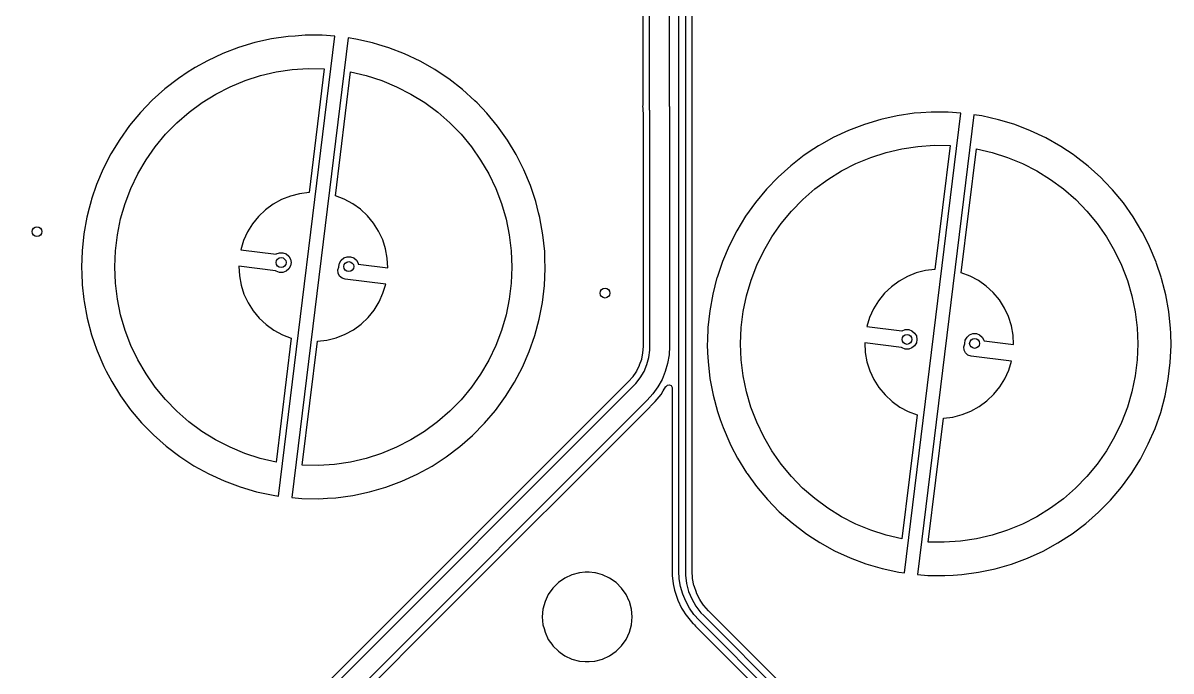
# Model space of a CAD drawing. Extents: x -114 to 114, y -62 to 23.
# Drawn here: x -56.66 to -21.98, y -42.5 to -22.92 of the extents above; entities that cross this region are included whole.
import ezdxf

# ---------------------------------------------------------------- set-up
doc = ezdxf.new("R2010")
doc.units = 0
doc.layers.add('BLACK', color=7, linetype='CONTINUOUS')

msp = doc.modelspace()

# ---------------------------------------------------------------- linework, layer by layer
at = {"layer": 'BLACK', "linetype": 'CONTINUOUS'}
for p, q in [((-37.9402, -8.26914), (-37.9402, -25.4175)), ((-37.7397, -25.4819), (-37.7397, -8.30037)), ((-37.1397, -8.30037), (-37.1397, -25.4187)), ((-36.8497, -32.3419), (-36.8497, -8.60037)), ((-36.6497, -8.60037), (-36.6497, -32.3419)), ((-36.4492, -23.3919), (-36.4492, -20.9719)), ((-49.6578, -23.5145), (-50.1495, -23.662)), ((-49.1566, -23.4034), (-49.6578, -23.5145)), ((-49.6578, -23.5145), (-49.6578, -23.5145)), ((-48.6486, -23.3293), (-49.1566, -23.4034)), ((-49.1566, -23.4034), (-49.1566, -23.4034)), ((-48.9436, -37.2163), (-47.2377, -23.3225)), ((-48.4438, -23.3146), (-48.6486, -23.3293)), ((-48.6486, -23.3293), (-48.6486, -23.3293)), ((-46.8408, -23.3724), (-48.5463, -37.263)), ((-48.1365, -23.2926), (-48.4438, -23.3146)), ((-47.6232, -23.2935), (-48.1365, -23.2926)), ((-48.1365, -23.2926), (-48.1365, -23.2926)), ((-48.1365, -23.2926), (-48.1365, -23.2926)), ((-47.2377, -23.3225), (-47.6232, -23.2935)), ((-47.6232, -23.2935), (-47.6232, -23.2935)), ((-46.6035, -23.4079), (-46.8408, -23.3724)), ((-46.1027, -23.5207), (-46.6035, -23.4079)), ((-45.9093, -23.5795), (-46.1027, -23.5207)), ((-46.1027, -23.5207), (-46.1027, -23.5207)), ((-46.1027, -23.5207), (-46.1027, -23.5207)), ((-45.6115, -23.67), (-45.9093, -23.5795)), ((-36.4492, -32.3141), (-36.4492, -23.3919)), ((-50.6291, -23.8452), (-51.094, -24.0629)), ((-50.1495, -23.662), (-50.6291, -23.8452)), ((-50.6291, -23.8452), (-50.6291, -23.8452)), ((-45.1325, -23.8548), (-45.6115, -23.67)), ((-45.6115, -23.67), (-45.6115, -23.67)), ((-44.6684, -24.0742), (-45.1325, -23.8548)), ((-51.4643, -24.2708), (-51.5417, -24.3142)), ((-51.094, -24.0629), (-51.4643, -24.2708)), ((-44.2216, -24.3269), (-44.6684, -24.0742)), ((-44.6684, -24.0742), (-44.6684, -24.0742)), ((-51.9698, -24.5975), (-52.376, -24.9115)), ((-51.673, -24.4011), (-51.9698, -24.5975)), ((-51.5417, -24.3142), (-51.673, -24.4011)), ((-49.9554, -24.6592), (-49.491, -24.5102)), ((-49.491, -24.5102), (-49.0161, -24.3994)), ((-49.0161, -24.3994), (-48.5337, -24.3276)), ((-48.5337, -24.3276), (-48.0471, -24.2952)), ((-48.0471, -24.2952), (-47.5595, -24.3024)), ((-47.5595, -24.3024), (-48.0192, -28.0468)), ((-47.2252, -28.1443), (-46.7655, -24.3999)), ((-46.7655, -24.3999), (-46.2906, -24.5109)), ((-46.2906, -24.5109), (-45.8263, -24.6601)), ((-44.2216, -24.327), (-44.2216, -24.3269)), ((-43.8159, -24.5975), (-44.2216, -24.327)), ((-43.7945, -24.6118), (-43.8159, -24.5975)), ((-43.3894, -24.9271), (-43.7945, -24.6118)), ((-43.7945, -24.6118), (-43.7945, -24.6118)), ((-52.376, -24.9115), (-52.7581, -25.2543)), ((-50.8402, -25.0675), (-50.4061, -24.8453)), ((-50.4061, -24.8453), (-49.9554, -24.6592)), ((-45.8263, -24.6601), (-45.3756, -24.8464)), ((-45.3756, -24.8464), (-44.9416, -25.0688)), ((-43.3894, -24.9272), (-43.3894, -24.9271)), ((-43.0085, -25.2713), (-43.3894, -24.9272)), ((-52.7581, -25.2543), (-53.1141, -25.6242)), ((-51.2549, -25.3242), (-50.8402, -25.0675)), ((-44.9416, -25.0688), (-44.527, -25.3257)), ((-42.9459, -25.3369), (-43.0085, -25.2713)), ((-43.0085, -25.2713), (-43.0085, -25.2713)), ((-43.0085, -25.2713), (-43.0085, -25.2713)), ((-53.1141, -25.6242), (-53.442, -26.0192)), ((-53.1141, -25.6242), (-53.1141, -25.6242)), ((-52.015, -25.9341), (-51.6473, -25.6137)), ((-51.6473, -25.6137), (-51.2549, -25.3242)), ((-44.527, -25.3257), (-44.1347, -25.6154)), ((-44.1347, -25.6154), (-43.7672, -25.9359)), ((-42.6538, -25.6425), (-42.9459, -25.3369)), ((-42.3273, -26.0386), (-42.6538, -25.6425)), ((-42.6538, -25.6425), (-42.6538, -25.6425)), ((-42.6538, -25.6425), (-42.6538, -25.6425)), ((-37.9424, -25.4385), (-37.944, -25.4459)), ((-37.944, -25.4459), (-37.9403, -25.4981)), ((-37.9402, -25.4175), (-37.9424, -25.4385)), ((-37.9403, -25.4981), (-37.9402, -25.5016)), ((-37.9402, -25.5016), (-37.9402, -25.5177)), ((-37.9402, -25.5177), (-37.9379, -25.5337)), ((-37.9379, -25.5337), (-37.9375, -25.5372)), ((-37.9375, -25.5372), (-37.9338, -25.5894)), ((-37.9338, -25.5894), (-37.9324, -25.5955)), ((-37.9324, -25.5955), (-37.9302, -25.6166)), ((-37.9302, -25.6166), (-37.9302, -32.6243)), ((-37.7333, -25.516), (-37.7397, -25.4819)), ((-37.7317, -25.5506), (-37.7333, -25.516)), ((-37.7297, -25.5552), (-37.7317, -25.5506)), ((-37.7297, -32.6935), (-37.7297, -25.5552)), ((-37.1397, -25.4187), (-37.1376, -25.4233)), ((-37.1376, -25.4233), (-37.136, -25.4579)), ((-37.136, -25.4579), (-37.1297, -25.4919)), ((-37.1297, -25.4919), (-37.1297, -32.6935)), ((-29.7406, -25.6509), (-30.2486, -25.725)), ((-30.0356, -39.5379), (-28.3297, -25.6441)), ((-29.5358, -25.6362), (-29.7406, -25.6509)), ((-29.7406, -25.6509), (-29.7406, -25.6509)), ((-29.2285, -25.6142), (-29.5358, -25.6362)), ((-28.7151, -25.6151), (-29.2285, -25.6142)), ((-29.2285, -25.6142), (-29.2285, -25.6142)), ((-29.2285, -25.6142), (-29.2285, -25.6142)), ((-28.3297, -25.6441), (-28.7152, -25.6151)), ((-28.7152, -25.6151), (-28.7151, -25.6151)), ((-52.3554, -26.2834), (-52.015, -25.9341)), ((-43.7672, -25.9359), (-43.427, -26.2853)), ((-31.2415, -25.9836), (-31.7211, -26.1668)), ((-30.7498, -25.8361), (-31.2415, -25.9836)), ((-30.2486, -25.725), (-30.7498, -25.8361)), ((-30.7498, -25.8361), (-30.7498, -25.8361)), ((-30.2486, -25.725), (-30.2486, -25.725)), ((-27.9328, -25.694), (-29.6383, -39.5846)), ((-27.6955, -25.7295), (-27.9328, -25.694)), ((-27.1947, -25.8423), (-27.6955, -25.7295)), ((-27.0797, -25.8772), (-27.1947, -25.8423)), ((-27.1947, -25.8423), (-27.1947, -25.8423)), ((-27.1947, -25.8423), (-27.1947, -25.8423)), ((-26.7035, -25.9916), (-27.0797, -25.8772)), ((-26.2245, -26.1764), (-26.7035, -25.9916)), ((-26.7035, -25.9916), (-26.7035, -25.9916)), ((-53.442, -26.0192), (-53.7401, -26.4372)), ((-53.442, -26.0192), (-53.442, -26.0192)), ((-52.6663, -26.6591), (-52.3554, -26.2834)), ((-43.427, -26.2853), (-43.1163, -26.6612)), ((-42.0306, -26.4576), (-42.3273, -26.0386)), ((-31.7211, -26.1668), (-32.186, -26.3846)), ((-31.7211, -26.1668), (-31.7211, -26.1668)), ((-25.7604, -26.3958), (-26.2245, -26.1764)), ((-53.7401, -26.4372), (-54.0068, -26.8758)), ((-53.7401, -26.4372), (-53.7401, -26.4372)), ((-52.9456, -27.0588), (-52.6663, -26.6591)), ((-43.1163, -26.6612), (-42.8371, -27.061)), ((-41.7654, -26.8972), (-42.0306, -26.4576)), ((-32.6337, -26.6358), (-32.7697, -26.7259)), ((-32.5205, -26.5723), (-32.6337, -26.6358)), ((-32.186, -26.3846), (-32.5205, -26.5723)), ((-30.1081, -26.7211), (-29.6257, -26.6492)), ((-29.6257, -26.6492), (-29.1391, -26.6168)), ((-29.1391, -26.6168), (-28.6515, -26.6241)), ((-28.6515, -26.6241), (-29.1112, -30.3684)), ((-25.3136, -26.6486), (-25.7604, -26.3958)), ((-25.7604, -26.3958), (-25.7604, -26.3958)), ((-24.9079, -26.9191), (-25.3136, -26.6486)), ((-25.3136, -26.6486), (-25.3136, -26.6486)), ((-54.0068, -26.8758), (-54.2407, -27.3328)), ((-54.0068, -26.8758), (-54.0068, -26.8758)), ((-41.5332, -27.355), (-41.7654, -26.8972)), ((-33.0618, -26.9191), (-33.468, -27.2331)), ((-32.7697, -26.7259), (-33.0618, -26.9191)), ((-31.4981, -27.1669), (-31.0474, -26.9808)), ((-31.0474, -26.9808), (-30.583, -26.8318)), ((-30.583, -26.8318), (-30.1081, -26.7211)), ((-28.3172, -30.4659), (-27.8574, -26.7215)), ((-27.8574, -26.7215), (-27.3826, -26.8325)), ((-27.3826, -26.8325), (-26.9183, -26.9817)), ((-26.9183, -26.9817), (-26.4676, -27.168)), ((-24.8865, -26.9334), (-24.9079, -26.9191)), ((-24.4814, -27.2488), (-24.8865, -26.9334)), ((-24.8865, -26.9334), (-24.8865, -26.9334)), ((-54.2407, -27.3328), (-54.4404, -27.8057)), ((-54.2407, -27.3328), (-54.2407, -27.3328)), ((-53.1916, -27.4799), (-52.9456, -27.0588)), ((-42.8371, -27.061), (-42.5913, -27.4822)), ((-41.3351, -27.8286), (-41.5332, -27.355)), ((-33.468, -27.2331), (-33.8501, -27.5759)), ((-32.3469, -27.6458), (-31.9322, -27.3891)), ((-31.9322, -27.3891), (-31.4981, -27.1669)), ((-26.4676, -27.168), (-26.0336, -27.3904)), ((-26.0336, -27.3904), (-25.619, -27.6473)), ((-24.1005, -27.5929), (-24.4814, -27.2488)), ((-24.4814, -27.2488), (-24.4814, -27.2488)), ((-53.4026, -27.9196), (-53.1916, -27.4799)), ((-42.5913, -27.4822), (-42.3805, -27.922)), ((-33.8501, -27.5759), (-34.206, -27.9458)), ((-32.7393, -27.9353), (-32.3469, -27.6458)), ((-25.619, -27.6473), (-25.2267, -27.937)), ((-23.9777, -27.7214), (-24.1005, -27.5929)), ((-24.1005, -27.5929), (-24.1005, -27.5929)), ((-24.1005, -27.5929), (-24.1005, -27.5929)), ((-23.7458, -27.9641), (-23.9777, -27.7214)), ((-54.4404, -27.8057), (-54.5898, -28.2469)), ((-54.4404, -27.8057), (-54.4404, -27.8057)), ((-53.5771, -28.3749), (-53.4026, -27.9196)), ((-48.3051, -28.0815), (-48.5842, -28.1523)), ((-48.0192, -28.0468), (-48.3051, -28.0815)), ((-42.3805, -27.922), (-42.2061, -28.3774)), ((-41.335, -27.8286), (-41.3351, -27.8286)), ((-41.2036, -28.2215), (-41.335, -27.8286)), ((-34.206, -27.9458), (-34.534, -28.3408)), ((-34.206, -27.9458), (-34.206, -27.9458)), ((-33.107, -28.2557), (-32.7393, -27.9353)), ((-25.2267, -27.937), (-24.8592, -28.2576)), ((-23.4193, -28.3602), (-23.7458, -27.9641)), ((-23.7458, -27.9641), (-23.7458, -27.9641)), ((-23.7458, -27.9641), (-23.7458, -27.9641)), ((-54.605, -28.292), (-54.6633, -28.5174)), ((-54.5898, -28.2469), (-54.605, -28.292)), ((-53.7142, -28.843), (-53.5771, -28.3749)), ((-49.104, -28.3975), (-49.3362, -28.5679)), ((-48.852, -28.2583), (-49.104, -28.3975)), ((-48.5842, -28.1523), (-48.852, -28.2583)), ((-46.9562, -28.2471), (-47.2252, -28.1443)), ((-46.7025, -28.3834), (-46.9562, -28.2471)), ((-46.4683, -28.5509), (-46.7025, -28.3834)), ((-42.2061, -28.3774), (-42.0693, -28.8455)), ((-41.1722, -28.3154), (-41.2036, -28.2215)), ((-41.085, -28.6575), (-41.1722, -28.3154)), ((-34.534, -28.3408), (-34.8321, -28.7588)), ((-34.534, -28.3408), (-34.534, -28.3408)), ((-33.4473, -28.605), (-33.107, -28.2557)), ((-24.8592, -28.2576), (-24.519, -28.6069)), ((-23.1226, -28.7792), (-23.4193, -28.3602)), ((-54.6633, -28.5174), (-54.7336, -28.789)), ((-49.5448, -28.7665), (-49.7262, -28.99)), ((-49.3362, -28.5679), (-49.5448, -28.7665)), ((-46.2575, -28.7471), (-46.4683, -28.5509)), ((-46.0734, -28.9685), (-46.2575, -28.7471)), ((-41.0481, -28.8021), (-41.085, -28.6575)), ((-34.8321, -28.7588), (-35.0988, -29.1974)), ((-34.8321, -28.7588), (-34.8321, -28.7588)), ((-33.7583, -28.9807), (-33.4473, -28.605)), ((-24.519, -28.6069), (-24.2082, -28.9828)), ((-22.8574, -29.2188), (-23.1226, -28.7792)), ((-54.7336, -28.789), (-54.8254, -29.2941)), ((-53.8127, -29.3206), (-53.7142, -28.843)), ((-49.7262, -28.99), (-49.8777, -29.235)), ((-45.9191, -29.2116), (-46.0734, -28.9685)), ((-42.0693, -28.8455), (-41.971, -29.3232)), ((-41.0454, -28.8129), (-41.0481, -28.8021)), ((-40.9553, -29.3183), (-41.0454, -28.8129)), ((-34.0376, -29.3804), (-33.7583, -28.9807)), ((-24.2082, -28.9828), (-23.9291, -29.3826)), ((-54.8254, -29.2941), (-54.8799, -29.8046)), ((-53.8721, -29.8046), (-53.8127, -29.3206)), ((-49.8777, -29.235), (-49.9966, -29.4973)), ((-45.7971, -29.4725), (-45.9191, -29.2116)), ((-45.7094, -29.7468), (-45.7971, -29.4725)), ((-41.971, -29.3232), (-41.9118, -29.8073)), ((-40.9026, -29.829), (-40.9553, -29.3183)), ((-35.1017, -29.203), (-35.3326, -29.6544)), ((-35.0988, -29.1974), (-35.1017, -29.203)), ((-35.0988, -29.1974), (-35.0988, -29.1974)), ((-35.0988, -29.1974), (-35.0988, -29.1974)), ((-34.2836, -29.8015), (-34.0376, -29.3804)), ((-23.9291, -29.3826), (-23.6833, -29.8038)), ((-22.8355, -29.262), (-22.8574, -29.2188)), ((-22.6252, -29.6766), (-22.8355, -29.262)), ((-54.8799, -29.8046), (-54.8963, -30.2986)), ((-54.8799, -29.8046), (-54.8799, -29.8046)), ((-54.8799, -29.8046), (-54.8799, -29.8046)), ((-53.8921, -30.2919), (-53.8721, -29.8046)), ((-49.9966, -29.4973), (-50.081, -29.7726)), ((-50.081, -29.7726), (-49.0178, -29.9031)), ((-45.6575, -30.03), (-45.7094, -29.7468)), ((-41.9118, -29.8073), (-41.8921, -30.2945)), ((-40.8964, -30.0355), (-40.9026, -29.829)), ((-40.9026, -29.829), (-40.9026, -29.829)), ((-40.9026, -29.829), (-40.9026, -29.829)), ((-35.3327, -29.6544), (-35.5324, -30.1273)), ((-35.3326, -29.6544), (-35.3327, -29.6544)), ((-34.4946, -30.2412), (-34.2836, -29.8015)), ((-23.6833, -29.8038), (-23.4725, -30.2436)), ((-22.427, -30.1502), (-22.6252, -29.6766)), ((-49.0178, -29.9031), (-49.0141, -29.9)), ((-49.0141, -29.9), (-48.9162, -29.8644)), ((-48.9162, -29.8644), (-48.812, -29.8644)), ((-48.812, -29.8644), (-48.7141, -29.9)), ((-48.7141, -29.9), (-48.6343, -29.967)), ((-48.6343, -29.967), (-48.5822, -30.0572)), ((-48.5822, -30.0572), (-48.5641, -30.1598)), ((-48.5641, -30.1598), (-48.5822, -30.2624)), ((-47.1035, -30.1791), (-47.0514, -30.0889)), ((-47.0514, -30.0889), (-46.9715, -30.0219)), ((-46.9715, -30.0219), (-46.8736, -29.9863)), ((-46.8736, -29.9863), (-46.7695, -29.9863)), ((-46.7695, -29.9863), (-46.6715, -30.0219)), ((-46.6715, -30.0219), (-46.5917, -30.0889)), ((-46.5917, -30.0889), (-46.5396, -30.1791)), ((-45.6422, -30.3176), (-45.6575, -30.03)), ((-40.8873, -30.3421), (-40.8964, -30.0355)), ((-35.5324, -30.1273), (-35.6962, -30.6113)), ((-35.5324, -30.1273), (-35.5324, -30.1273)), ((-22.4138, -30.1899), (-22.427, -30.1502)), ((-54.8963, -30.2986), (-54.8969, -30.3177)), ((-54.8969, -30.3177), (-54.8905, -30.4767)), ((-54.8905, -30.4767), (-54.8763, -30.8306)), ((-53.8723, -30.7792), (-53.8921, -30.2919)), ((-49.0313, -30.4052), (-50.1419, -30.2688)), ((-50.1419, -30.2688), (-50.1266, -30.5564)), ((-49.0141, -30.4196), (-49.0313, -30.4052)), ((-48.9162, -30.4553), (-49.0141, -30.4196)), ((-48.812, -30.4553), (-48.9162, -30.4553)), ((-48.7141, -30.4196), (-48.812, -30.4553)), ((-48.6343, -30.3527), (-48.7141, -30.4196)), ((-48.5822, -30.2624), (-48.6343, -30.3527)), ((-47.1476, -30.3846), (-47.1188, -30.2972)), ((-47.1404, -30.4819), (-47.1476, -30.3846)), ((-47.0965, -30.569), (-47.1404, -30.4819)), ((-47.1215, -30.2817), (-47.1035, -30.1791)), ((-47.1188, -30.2972), (-47.1215, -30.2817)), ((-46.5396, -30.1791), (-46.5345, -30.208)), ((-46.5345, -30.208), (-45.6422, -30.3176)), ((-41.8921, -30.2945), (-41.912, -30.7818)), ((-40.9097, -30.855), (-40.8873, -30.3421)), ((-34.6691, -30.6965), (-34.4946, -30.2412)), ((-29.6762, -30.4739), (-29.944, -30.5799)), ((-29.3971, -30.4031), (-29.6762, -30.4739)), ((-29.1112, -30.3684), (-29.3971, -30.4031)), ((-28.0482, -30.5687), (-28.3172, -30.4659)), ((-23.4725, -30.2436), (-23.2981, -30.6991)), ((-22.2746, -30.6057), (-22.4138, -30.1899)), ((-54.8763, -30.8306), (-54.826, -31.2726)), ((-53.8131, -31.2632), (-53.8723, -30.7792)), ((-50.1266, -30.5564), (-50.0747, -30.8397)), ((-50.0747, -30.8397), (-49.987, -31.114)), ((-47.0226, -30.6327), (-47.0965, -30.569)), ((-46.93, -30.6632), (-47.0226, -30.6327)), ((-45.7031, -30.8139), (-46.93, -30.6632)), ((-45.7876, -31.0892), (-45.7031, -30.8139)), ((-41.912, -30.7818), (-41.9714, -31.2659)), ((-40.9696, -31.3649), (-40.9097, -30.855)), ((-35.7604, -30.8585), (-35.8256, -31.1106)), ((-35.697, -30.6136), (-35.7604, -30.8585)), ((-35.6962, -30.6113), (-35.697, -30.6136)), ((-34.8061, -31.1646), (-34.6691, -30.6965)), ((-30.196, -30.7192), (-30.4282, -30.8895)), ((-29.944, -30.5799), (-30.196, -30.7192)), ((-27.7945, -30.705), (-28.0482, -30.5687)), ((-27.5603, -30.8726), (-27.7945, -30.705)), ((-23.2981, -30.6991), (-23.1613, -31.1672)), ((-22.2642, -30.6371), (-22.2746, -30.6057)), ((-22.1757, -30.984), (-22.2642, -30.6371)), ((-49.987, -31.114), (-49.865, -31.3748)), ((-45.9064, -31.3515), (-45.7876, -31.0892)), ((-35.8256, -31.1106), (-35.9173, -31.6157)), ((-34.9047, -31.6422), (-34.8061, -31.1646)), ((-30.6368, -31.0881), (-30.8182, -31.3117)), ((-30.4282, -30.8895), (-30.6368, -31.0881)), ((-27.3495, -31.0687), (-27.5603, -30.8726)), ((-27.1654, -31.2901), (-27.3495, -31.0687)), ((-23.1613, -31.1672), (-23.063, -31.6448)), ((-22.1385, -31.1301), (-22.1757, -30.984)), ((-22.1373, -31.1345), (-22.1385, -31.1301)), ((-22.0473, -31.6399), (-22.1373, -31.1345)), ((-54.826, -31.2726), (-54.8182, -31.3407)), ((-54.8182, -31.3407), (-54.7229, -31.8452)), ((-53.7148, -31.7409), (-53.8131, -31.2632)), ((-49.865, -31.3748), (-49.7107, -31.6179)), ((-46.0579, -31.5964), (-45.9064, -31.3515)), ((-41.9714, -31.2659), (-42.07, -31.7435)), ((-41.0667, -31.869), (-40.9696, -31.3649)), ((-30.9697, -31.5566), (-31.0886, -31.8189)), ((-30.8182, -31.3117), (-30.9697, -31.5566)), ((-27.0111, -31.5332), (-27.1654, -31.2901)), ((-26.8891, -31.7941), (-27.0111, -31.5332)), ((-54.7229, -31.8452), (-54.5909, -32.3412)), ((-53.578, -32.209), (-53.7148, -31.7409)), ((-49.7107, -31.6179), (-49.5266, -31.8394)), ((-49.5266, -31.8394), (-49.3158, -32.0355)), ((-46.4479, -32.0186), (-46.2393, -31.82)), ((-46.2393, -31.82), (-46.0579, -31.5964)), ((-42.07, -31.7435), (-42.207, -32.2115)), ((-41.2004, -32.3646), (-41.0667, -31.869)), ((-35.9173, -31.6157), (-35.9719, -32.1262)), ((-34.9641, -32.1262), (-34.9047, -31.6422)), ((-31.0886, -31.8189), (-31.173, -32.0942)), ((-26.8014, -32.0684), (-26.8891, -31.7941)), ((-23.063, -31.6448), (-23.0038, -32.1289)), ((-21.9945, -32.1506), (-22.0473, -31.6399)), ((-53.4036, -32.6644), (-53.578, -32.209)), ((-49.3158, -32.0355), (-49.0816, -32.2031)), ((-49.0816, -32.2031), (-48.8279, -32.3394)), ((-46.9321, -32.3282), (-46.6801, -32.1889)), ((-46.6801, -32.1889), (-46.4479, -32.0186)), ((-42.207, -32.2115), (-42.3815, -32.6669)), ((-35.9719, -32.1262), (-35.9849, -32.5185)), ((-35.9719, -32.1262), (-35.9719, -32.1262)), ((-35.9719, -32.1262), (-35.9719, -32.1262)), ((-34.9841, -32.6135), (-34.9641, -32.1262)), ((-31.173, -32.0942), (-30.1098, -32.2247)), ((-30.1098, -32.2247), (-30.1061, -32.2216)), ((-30.1061, -32.2216), (-30.0082, -32.186)), ((-30.0082, -32.186), (-29.904, -32.186)), ((-29.904, -32.186), (-29.8061, -32.2216)), ((-29.8061, -32.2216), (-29.7263, -32.2886)), ((-26.7495, -32.3516), (-26.8014, -32.0684)), ((-23.0038, -32.1289), (-22.9841, -32.6162)), ((-21.9903, -32.2951), (-21.9945, -32.1506)), ((-21.9945, -32.1506), (-21.9945, -32.1506)), ((-21.9945, -32.1506), (-21.9945, -32.1506)), ((-54.5909, -32.3412), (-54.5115, -32.5706)), ((-54.5115, -32.5706), (-54.44, -32.7769)), ((-48.5589, -32.4421), (-49.0187, -36.1865)), ((-48.8279, -32.3394), (-48.5589, -32.4421)), ((-48.2246, -36.284), (-47.7649, -32.5396)), ((-47.7649, -32.5396), (-47.479, -32.505)), ((-47.479, -32.505), (-47.1999, -32.4341)), ((-47.1999, -32.4341), (-46.9321, -32.3282)), ((-41.3701, -32.8491), (-41.2004, -32.3646)), ((-36.8497, -39.4835), (-36.8497, -32.3419)), ((-36.8497, -32.3419), (-36.8497, -32.3419)), ((-36.6497, -32.3419), (-36.6497, -32.3419)), ((-36.6497, -32.3419), (-36.6497, -39.4835)), ((-36.4492, -32.6393), (-36.4492, -32.3141)), ((-36.4492, -32.3141), (-36.4492, -32.3141)), ((-35.9849, -32.5185), (-35.9889, -32.6393)), ((-30.1233, -32.7268), (-31.2339, -32.5905)), ((-31.2339, -32.5905), (-31.2186, -32.878)), ((-29.7263, -32.2886), (-29.6742, -32.3788)), ((-29.6742, -32.584), (-29.7263, -32.6743)), ((-29.6742, -32.3788), (-29.6561, -32.4814)), ((-29.6561, -32.4814), (-29.6742, -32.584)), ((-28.2135, -32.6033), (-28.1954, -32.5007)), ((-28.2108, -32.6188), (-28.2135, -32.6033)), ((-28.1954, -32.5007), (-28.1434, -32.4105)), ((-28.1434, -32.4105), (-28.0635, -32.3435)), ((-28.0635, -32.3435), (-27.9656, -32.3079)), ((-27.9656, -32.3079), (-27.8614, -32.3079)), ((-27.8614, -32.3079), (-27.7635, -32.3435)), ((-27.7635, -32.3435), (-27.6837, -32.4105)), ((-27.6837, -32.4105), (-27.6316, -32.5007)), ((-27.6316, -32.5007), (-27.6265, -32.5296)), ((-27.6265, -32.5296), (-26.7342, -32.6392)), ((-26.7342, -32.6392), (-26.7495, -32.3516)), ((-21.9793, -32.6637), (-21.9903, -32.2951)), ((-54.44, -32.7769), (-54.4229, -32.8264)), ((-54.4229, -32.8264), (-54.2198, -33.2979)), ((-53.1928, -33.1042), (-53.4036, -32.6644)), ((-42.3815, -32.6669), (-42.5925, -33.1065)), ((-41.5748, -33.3199), (-41.3701, -32.8491)), ((-37.9436, -32.8924), (-37.9806, -33.0784)), ((-37.9428, -32.886), (-37.9436, -32.8924)), ((-37.9303, -32.6951), (-37.9428, -32.886)), ((-37.9302, -32.6919), (-37.9303, -32.6951)), ((-37.9302, -32.6243), (-37.9302, -32.6243)), ((-37.9302, -32.6243), (-37.9302, -32.6919)), ((-37.7588, -33.0259), (-37.7297, -32.8049)), ((-37.7297, -32.8049), (-37.7297, -32.6935)), ((-37.7297, -32.6935), (-37.7297, -32.6935)), ((-37.7297, -32.6935), (-37.7297, -32.6935)), ((-37.1297, -32.6935), (-37.1441, -32.951)), ((-36.4492, -39.4359), (-36.4492, -32.6393)), ((-35.9889, -32.6393), (-35.979, -32.886)), ((-35.979, -32.886), (-35.9683, -33.1522)), ((-34.9643, -33.1008), (-34.9841, -32.6135)), ((-31.2186, -32.878), (-31.1667, -33.1613)), ((-30.1061, -32.7412), (-30.1233, -32.7268)), ((-30.0082, -32.7769), (-30.1061, -32.7412)), ((-29.904, -32.7769), (-30.0082, -32.7769)), ((-29.8061, -32.7412), (-29.904, -32.7769)), ((-29.7263, -32.6743), (-29.8061, -32.7412)), ((-28.2396, -32.7062), (-28.2108, -32.6188)), ((-28.2324, -32.8035), (-28.2396, -32.7062)), ((-28.1885, -32.8906), (-28.2324, -32.8035)), ((-28.1146, -32.9543), (-28.1885, -32.8906)), ((-22.9841, -32.6162), (-23.004, -33.1034)), ((-22.0017, -33.1766), (-21.9793, -32.6637)), ((-52.9471, -33.5254), (-53.1928, -33.1042)), ((-42.5925, -33.1065), (-42.8385, -33.5276)), ((-38.0457, -33.2703), (-38.1296, -33.4404)), ((-38.0433, -33.2643), (-38.0457, -33.2703)), ((-37.9823, -33.0847), (-38.0433, -33.2643)), ((-37.9806, -33.0784), (-37.9823, -33.0847)), ((-37.9017, -33.447), (-37.8164, -33.2411)), ((-37.8164, -33.2411), (-37.7588, -33.0259)), ((-37.1873, -33.2053), (-37.2587, -33.4532)), ((-37.1441, -32.951), (-37.1873, -33.2053)), ((-35.9683, -33.1522), (-35.9104, -33.6608)), ((-34.9051, -33.5849), (-34.9643, -33.1008)), ((-31.1667, -33.1613), (-31.079, -33.4356)), ((-28.022, -32.9848), (-28.1146, -32.9543)), ((-26.7951, -33.1355), (-28.022, -32.9848)), ((-26.8795, -33.4108), (-26.7951, -33.1355)), ((-23.004, -33.1034), (-23.0634, -33.5875)), ((-22.0616, -33.6865), (-22.0017, -33.1766)), ((-54.2198, -33.2979), (-54.2198, -33.2979)), ((-54.2198, -33.2979), (-54.1457, -33.4404)), ((-54.1457, -33.4404), (-53.9832, -33.7524)), ((-52.6679, -33.9253), (-52.9471, -33.5254)), ((-42.8385, -33.5276), (-43.1179, -33.9274)), ((-41.8134, -33.7745), (-41.5748, -33.3199)), ((-38.2422, -33.6088), (-38.3681, -33.7524)), ((-38.2382, -33.6037), (-38.2422, -33.6088)), ((-38.1502, -33.472), (-38.2382, -33.6037)), ((-38.1329, -33.446), (-38.1502, -33.472)), ((-38.1488, -33.8168), (-38.0131, -33.64)), ((-38.1296, -33.4404), (-38.1329, -33.446)), ((-38.0131, -33.64), (-37.9017, -33.447)), ((-37.2587, -33.4532), (-37.3574, -33.6915)), ((-34.8068, -34.0625), (-34.9051, -33.5849)), ((-31.079, -33.4356), (-30.957, -33.6964)), ((-26.9984, -33.6731), (-26.8795, -33.4108)), ((-23.0634, -33.5875), (-23.162, -34.0651)), ((-38.3703, -33.7547), (-57.258, -52.6424)), ((-57.2039, -52.8719), (-38.2276, -33.8956)), ((-53.9832, -33.7524), (-53.9828, -33.7532)), ((-53.9828, -33.7532), (-53.9828, -33.7533)), ((-53.9828, -33.7533), (-53.713, -34.19)), ((-52.3571, -34.3011), (-52.6679, -33.9253)), ((-43.1179, -33.9274), (-43.4288, -34.3031)), ((-42.0847, -34.2103), (-41.8134, -33.7745)), ((-38.3681, -33.7524), (-38.3703, -33.7547)), ((-38.2276, -33.8956), (-38.2274, -33.8955)), ((-38.2274, -33.8955), (-38.1488, -33.8168)), ((-37.4822, -33.9172), (-37.6314, -34.1276)), ((-37.3574, -33.6915), (-37.4822, -33.9172)), ((-37.3184, -34.0334), (-37.2377, -33.905)), ((-37.2377, -33.905), (-37.2364, -33.9025)), ((-37.2377, -33.905), (-37.2377, -33.905)), ((-37.2364, -33.9025), (-37.2353, -33.9031)), ((-37.2353, -33.9031), (-37.1961, -33.8621)), ((-37.1961, -33.8621), (-37.1359, -33.8512)), ((-37.1359, -33.8512), (-37.0808, -33.8777)), ((-37.0808, -33.8777), (-37.0518, -33.9316)), ((-37.0518, -33.9316), (-37.0502, -33.9493)), ((-37.0502, -33.9493), (-37.0502, -39.5135)), ((-35.9104, -33.6608), (-35.9102, -33.6623)), ((-35.9102, -33.6623), (-35.8149, -34.1668)), ((-30.957, -33.6964), (-30.8027, -33.9396)), ((-30.8027, -33.9396), (-30.6186, -34.161)), ((-27.3313, -34.1416), (-27.1499, -33.918)), ((-27.1499, -33.918), (-26.9984, -33.6731)), ((-22.1587, -34.1906), (-22.0616, -33.6865)), ((-37.8033, -34.3199), (-56.6554, -53.1719)), ((-53.713, -34.19), (-53.412, -34.6059)), ((-52.0169, -34.6505), (-52.3571, -34.3011)), ((-43.4288, -34.3031), (-43.7692, -34.6523)), ((-42.3872, -34.6251), (-42.0847, -34.2103)), ((-37.6314, -34.1276), (-37.8033, -34.3199)), ((-37.8033, -34.3199), (-37.8033, -34.3199)), ((-37.8033, -34.3199), (-37.8033, -34.3199)), ((-37.8033, -34.3199), (-37.8033, -34.3199)), ((-37.5622, -34.3623), (-37.3871, -34.1428)), ((-37.3871, -34.1428), (-37.3867, -34.1421)), ((-37.3867, -34.1421), (-37.3184, -34.0334)), ((-35.8149, -34.1668), (-35.6829, -34.6629)), ((-34.67, -34.5306), (-34.8068, -34.0625)), ((-30.6186, -34.161), (-30.4078, -34.3571)), ((-27.5399, -34.3402), (-27.3313, -34.1416)), ((-23.162, -34.0651), (-23.299, -34.5331)), ((-22.2924, -34.6862), (-22.1587, -34.1906)), ((-53.412, -34.6059), (-53.412, -34.6059)), ((-53.412, -34.6059), (-53.0813, -34.9986)), ((-51.6494, -34.9711), (-52.0169, -34.6505)), ((-43.7692, -34.6523), (-44.1368, -34.9727)), ((-44.0667, -40.8668), (-37.7152, -34.5153)), ((-42.7192, -35.0166), (-42.3872, -34.6251)), ((-37.7152, -34.5153), (-37.7024, -34.5025)), ((-37.7152, -34.5153), (-37.7152, -34.5153)), ((-37.7024, -34.5025), (-37.6913, -34.4914)), ((-37.6913, -34.4914), (-37.6912, -34.4913)), ((-37.6912, -34.4913), (-37.6615, -34.4616)), ((-37.6615, -34.4616), (-37.5622, -34.3623)), ((-37.6615, -34.4616), (-37.6615, -34.4616)), ((-35.6829, -34.6629), (-35.6013, -34.8984)), ((-34.4956, -34.986), (-34.67, -34.5306)), ((-30.4078, -34.3571), (-30.1736, -34.5247)), ((-30.1736, -34.5247), (-29.9199, -34.661)), ((-29.9199, -34.661), (-29.6509, -34.7637)), ((-28.2919, -34.7557), (-28.0241, -34.6498)), ((-28.0241, -34.6498), (-27.7721, -34.5105)), ((-27.7721, -34.5105), (-27.5399, -34.3402)), ((-23.299, -34.5331), (-23.4735, -34.9885)), ((-53.0813, -34.9986), (-53.0813, -34.9986)), ((-53.0813, -34.9986), (-52.7254, -35.3633)), ((-51.2571, -35.2608), (-51.6494, -34.9711)), ((-44.1368, -34.9727), (-44.5292, -35.2623)), ((-43.0791, -35.3828), (-42.7192, -35.0166)), ((-35.6013, -34.8984), (-35.5151, -35.1474)), ((-34.2848, -35.4258), (-34.4956, -34.986)), ((-29.6509, -34.7637), (-30.1107, -38.5081)), ((-29.3166, -38.6056), (-28.8569, -34.8612)), ((-28.8569, -34.8612), (-28.571, -34.8266)), ((-28.571, -34.8266), (-28.2919, -34.7557)), ((-23.4735, -34.9885), (-23.6845, -35.4282)), ((-22.4621, -35.1708), (-22.2924, -34.6862)), ((-52.7254, -35.3633), (-52.7228, -35.366)), ((-52.7228, -35.366), (-52.3383, -35.7061)), ((-50.8425, -35.5176), (-51.2571, -35.2608)), ((-44.5292, -35.2623), (-44.9439, -35.5189)), ((-35.5151, -35.1474), (-35.5149, -35.148)), ((-35.5149, -35.148), (-35.3118, -35.6195)), ((-22.6668, -35.6416), (-22.4621, -35.1708)), ((-52.3383, -35.7061), (-51.9299, -36.0172)), ((-50.4085, -35.74), (-50.8425, -35.5176)), ((-44.9439, -35.5189), (-45.378, -35.7411)), ((-43.8742, -36.0313), (-43.4648, -35.7216)), ((-43.4648, -35.7216), (-43.0791, -35.3828)), ((-35.3118, -35.6195), (-35.3118, -35.6195)), ((-35.3118, -35.6195), (-35.2683, -35.703)), ((-35.2683, -35.703), (-35.0758, -36.0729)), ((-34.039, -35.847), (-34.2848, -35.4258)), ((-23.6845, -35.4282), (-23.9305, -35.8492)), ((-22.9054, -36.0961), (-22.6668, -35.6416)), ((-51.9299, -36.0172), (-51.8372, -36.0777)), ((-49.9579, -35.9264), (-50.4085, -35.74)), ((-49.4936, -36.0755), (-49.9579, -35.9264)), ((-45.8287, -35.9273), (-46.2931, -36.0762)), ((-45.378, -35.7411), (-45.8287, -35.9273)), ((-43.9694, -36.0929), (-43.8742, -36.0313)), ((-43.8742, -36.0313), (-43.8742, -36.0313)), ((-43.8742, -36.0313), (-43.8742, -36.0313)), ((-33.7599, -36.2469), (-34.039, -35.847)), ((-23.9305, -35.8492), (-24.2099, -36.249)), ((-51.8372, -36.0777), (-51.4999, -36.2976)), ((-51.4999, -36.2976), (-51.4999, -36.2976)), ((-51.4999, -36.2976), (-51.4999, -36.2976)), ((-51.4999, -36.2976), (-51.0504, -36.5457)), ((-49.0187, -36.1865), (-49.4936, -36.0755)), ((-47.737, -36.2912), (-48.2246, -36.284)), ((-47.2504, -36.2588), (-47.737, -36.2912)), ((-46.7681, -36.187), (-47.2504, -36.2588)), ((-46.2931, -36.0762), (-46.7681, -36.187)), ((-44.7555, -36.5567), (-44.3052, -36.3102)), ((-44.3052, -36.3102), (-43.9694, -36.0929)), ((-35.0758, -36.0729), (-35.0748, -36.0748)), ((-35.0748, -36.0748), (-35.0748, -36.0749)), ((-35.0748, -36.0749), (-34.805, -36.5116)), ((-33.4491, -36.6227), (-33.7599, -36.2469)), ((-24.2099, -36.249), (-24.5208, -36.6247)), ((-23.1767, -36.5319), (-22.9054, -36.0961)), ((-51.0504, -36.5457), (-50.584, -36.7602)), ((-50.584, -36.7602), (-50.1032, -36.94)), ((-45.2227, -36.7696), (-44.7555, -36.5567)), ((-34.805, -36.5116), (-34.805, -36.5116)), ((-34.805, -36.5116), (-34.805, -36.5116)), ((-34.805, -36.5116), (-34.7894, -36.5332)), ((-34.7894, -36.5332), (-34.504, -36.9275)), ((-33.1089, -36.9721), (-33.4491, -36.6227)), ((-24.5208, -36.6247), (-24.8612, -36.9739)), ((-23.4792, -36.9467), (-23.1767, -36.5319)), ((-50.1032, -36.94), (-49.6104, -37.0841)), ((-49.6104, -37.0841), (-49.6104, -37.0841)), ((-49.6104, -37.0841), (-49.6104, -37.0841)), ((-49.6104, -37.0841), (-49.1085, -37.1917)), ((-46.6997, -37.1959), (-46.1974, -37.0901)), ((-46.1974, -37.09), (-45.7042, -36.9477)), ((-46.1974, -37.0901), (-46.1974, -37.09)), ((-46.1974, -37.0901), (-46.1974, -37.0901)), ((-45.7042, -36.9477), (-45.2227, -36.7696)), ((-34.504, -36.9275), (-34.504, -36.9275)), ((-34.504, -36.9275), (-34.1733, -37.3202)), ((-32.7414, -37.2927), (-33.1089, -36.9721)), ((-24.8612, -36.9739), (-25.2288, -37.2944)), ((-23.8112, -37.3383), (-23.4792, -36.9467)), ((-49.1085, -37.1917), (-49.1085, -37.1917)), ((-49.1085, -37.1917), (-49.1084, -37.1917)), ((-49.1084, -37.1917), (-48.9436, -37.2163)), ((-48.5463, -37.263), (-48.2342, -37.2898)), ((-48.2342, -37.2898), (-47.7209, -37.296)), ((-47.7209, -37.296), (-47.4686, -37.2806)), ((-47.4686, -37.2806), (-47.2085, -37.2647)), ((-47.2085, -37.2647), (-46.6998, -37.1959)), ((-47.2085, -37.2647), (-47.2085, -37.2647)), ((-47.2085, -37.2647), (-47.2085, -37.2647)), ((-46.6998, -37.1959), (-46.6997, -37.1959)), ((-46.6997, -37.1959), (-46.6997, -37.1959)), ((-34.1733, -37.3202), (-34.1733, -37.3202)), ((-34.1733, -37.3202), (-33.8148, -37.6876)), ((-32.3491, -37.5824), (-32.7414, -37.2927)), ((-25.2288, -37.2944), (-25.6212, -37.5839)), ((-24.1711, -37.7044), (-23.8112, -37.3383)), ((-33.8148, -37.6876), (-33.8148, -37.6876)), ((-33.8148, -37.6876), (-33.4303, -38.0278)), ((-31.9345, -37.8393), (-32.3491, -37.5824)), ((-25.6212, -37.5839), (-26.0359, -37.8406)), ((-24.5567, -38.0432), (-24.1711, -37.7044)), ((-33.4303, -38.0278), (-33.0219, -38.3389)), ((-31.5005, -38.0616), (-31.9345, -37.8393)), ((-31.0498, -38.248), (-31.5005, -38.0616)), ((-26.47, -38.0627), (-26.9207, -38.2489)), ((-26.0359, -37.8406), (-26.47, -38.0627)), ((-24.9662, -38.3529), (-24.5567, -38.0432)), ((-33.0219, -38.3389), (-32.92, -38.4053)), ((-32.92, -38.4053), (-32.5919, -38.6192)), ((-30.5855, -38.3972), (-31.0498, -38.248)), ((-30.1107, -38.5081), (-30.5855, -38.3972)), ((-27.3851, -38.3979), (-27.86, -38.5086)), ((-26.9207, -38.2489), (-27.3851, -38.3979)), ((-25.3972, -38.6318), (-24.9662, -38.3529)), ((-32.5919, -38.6192), (-32.5919, -38.6192)), ((-32.5919, -38.6192), (-32.5918, -38.6192)), ((-32.5918, -38.6192), (-32.1424, -38.8673)), ((-28.829, -38.6128), (-29.3166, -38.6056)), ((-28.3424, -38.5804), (-28.829, -38.6128)), ((-27.86, -38.5086), (-28.3424, -38.5804)), ((-25.8475, -38.8783), (-25.3972, -38.6318)), ((-32.1424, -38.8673), (-31.676, -39.0818)), ((-31.676, -39.0818), (-31.1951, -39.2616)), ((-26.7962, -39.2693), (-26.3147, -39.0912)), ((-26.3147, -39.0912), (-25.8475, -38.8783)), ((-39.8536, -39.5318), (-40.0819, -39.5929)), ((-39.6772, -39.5163), (-39.8536, -39.5318)), ((-39.5592, -39.5163), (-39.6772, -39.5163)), ((-39.6772, -39.5163), (-39.6772, -39.5163)), ((-39.3828, -39.5318), (-39.5592, -39.5163)), ((-39.5592, -39.5163), (-39.5592, -39.5163)), ((-39.3635, -39.5369), (-39.3828, -39.5318)), ((-39.3828, -39.5318), (-39.3828, -39.5318)), ((-39.3828, -39.5318), (-39.3828, -39.5318)), ((-39.1545, -39.5929), (-39.3635, -39.5369)), ((-37.0502, -39.5135), (-37.0502, -39.5139)), ((-37.0502, -39.5139), (-37.0502, -39.6127)), ((-36.8496, -39.4836), (-36.8497, -39.4835)), ((-36.8364, -39.7186), (-36.8496, -39.4836)), ((-36.6497, -39.4835), (-36.6497, -39.4835)), ((-36.6497, -39.4835), (-36.6496, -39.4835)), ((-36.6496, -39.4835), (-36.6497, -39.608)), ((-36.4492, -39.4816), (-36.4492, -39.4359)), ((-36.4492, -39.4359), (-36.4492, -39.4359)), ((-36.4491, -39.4848), (-36.4492, -39.4816)), ((-36.435, -39.6996), (-36.4491, -39.4848)), ((-31.1951, -39.2616), (-30.7024, -39.4057)), ((-30.7024, -39.4057), (-30.7024, -39.4057)), ((-30.7024, -39.4057), (-30.7024, -39.4057)), ((-30.7024, -39.4057), (-30.2005, -39.5133)), ((-30.2005, -39.5133), (-30.2005, -39.5133)), ((-30.2005, -39.5133), (-30.2004, -39.5133)), ((-30.2004, -39.5133), (-30.0356, -39.5379)), ((-28.3005, -39.5863), (-27.7918, -39.5175)), ((-27.7918, -39.5175), (-27.7917, -39.5175)), ((-27.7917, -39.5175), (-27.2894, -39.4117)), ((-27.7917, -39.5175), (-27.7917, -39.5175)), ((-27.2894, -39.4117), (-26.7962, -39.2693)), ((-27.2894, -39.4117), (-27.2894, -39.4117)), ((-27.2894, -39.4117), (-27.2894, -39.4117)), ((-40.4896, -39.8283), (-40.6567, -39.9954)), ((-40.296, -39.6928), (-40.4896, -39.8283)), ((-40.0819, -39.5929), (-40.296, -39.6928)), ((-40.296, -39.6928), (-40.296, -39.6928)), ((-38.9404, -39.6928), (-39.1545, -39.5929)), ((-39.1545, -39.5929), (-39.1545, -39.5929)), ((-38.7468, -39.8283), (-38.9404, -39.6928)), ((-38.9404, -39.6928), (-38.9404, -39.6928)), ((-38.5797, -39.9954), (-38.7468, -39.8283)), ((-38.7468, -39.8283), (-38.7468, -39.8283)), ((-38.7468, -39.8283), (-38.7468, -39.8283)), ((-37.0502, -39.6127), (-37.0212, -39.8695)), ((-37.0212, -39.8695), (-36.9778, -40.0598)), ((-36.797, -39.9508), (-36.8364, -39.7186)), ((-36.6497, -39.608), (-36.6171, -39.855)), ((-36.6171, -39.855), (-36.5527, -40.0956)), ((-36.4348, -39.7021), (-36.435, -39.6996)), ((-36.434, -39.7085), (-36.4348, -39.7021)), ((-36.3919, -39.9202), (-36.434, -39.7085)), ((-29.6383, -39.5846), (-29.3262, -39.6114)), ((-29.3262, -39.6114), (-28.8129, -39.6176)), ((-28.8129, -39.6176), (-28.5606, -39.6022)), ((-28.5606, -39.6022), (-28.3005, -39.5863)), ((-28.3005, -39.5863), (-28.3005, -39.5863)), ((-28.3005, -39.5863), (-28.3005, -39.5863)), ((-40.7922, -40.189), (-40.8921, -40.4032)), ((-40.6567, -39.9954), (-40.7922, -40.189)), ((-38.4445, -40.1885), (-38.5797, -39.9954)), ((-38.4442, -40.189), (-38.4445, -40.1885)), ((-38.35, -40.391), (-38.4442, -40.189)), ((-38.4442, -40.189), (-38.4442, -40.189)), ((-36.9778, -40.0598), (-36.9637, -40.1214)), ((-36.9637, -40.1214), (-36.8784, -40.3653)), ((-36.7318, -40.1771), (-36.797, -39.9508)), ((-36.6417, -40.3947), (-36.7318, -40.1771)), ((-36.5527, -40.0956), (-36.4574, -40.3257)), ((-36.3902, -39.9264), (-36.3919, -39.9202)), ((-36.3208, -40.1308), (-36.3902, -39.9264)), ((-36.3184, -40.1368), (-36.3208, -40.1308)), ((-36.2229, -40.3304), (-36.3184, -40.1368)), ((-40.8921, -40.4032), (-40.9533, -40.6314)), ((-38.3443, -40.4032), (-38.35, -40.391)), ((-38.2831, -40.6314), (-38.3443, -40.4032)), ((-36.8784, -40.3653), (-36.8784, -40.3653)), ((-36.8784, -40.3653), (-36.7663, -40.5981)), ((-36.5278, -40.6008), (-36.6417, -40.3947)), ((-36.4574, -40.3257), (-36.3328, -40.5414)), ((-36.3328, -40.5414), (-36.1812, -40.739)), ((-36.2197, -40.336), (-36.2229, -40.3304)), ((-36.1848, -40.3881), (-36.2197, -40.336)), ((-36.0999, -40.5152), (-36.1848, -40.3881)), ((-36.0998, -40.5154), (-36.0999, -40.5152)), ((-36.0958, -40.5205), (-36.0998, -40.5154)), ((-35.9524, -40.684), (-36.0958, -40.5205)), ((-47.0539, -43.854), (-44.0667, -40.8668)), ((-40.9533, -40.6314), (-40.9739, -40.8668)), ((-40.9739, -40.8668), (-40.9739, -40.8668)), ((-40.9739, -40.8668), (-40.9533, -41.1022)), ((-38.2625, -40.8668), (-38.2831, -40.6314)), ((-38.2831, -40.6314), (-38.2831, -40.6314)), ((-38.2831, -40.6314), (-38.2831, -40.6314)), ((-38.2831, -41.1022), (-38.2625, -40.8668)), ((-38.2625, -40.8668), (-38.2625, -40.8668)), ((-36.7663, -40.5981), (-36.7275, -40.6598)), ((-36.7275, -40.6598), (-36.6359, -40.8055)), ((-36.6359, -40.8055), (-36.6288, -40.8168)), ((-36.6288, -40.8168), (-36.6288, -40.8168)), ((-36.6288, -40.8168), (-36.4677, -41.0189)), ((-36.3915, -40.7928), (-36.5278, -40.6008)), ((-36.2346, -40.9684), (-36.3915, -40.7928)), ((-36.1812, -40.739), (-36.0932, -40.827)), ((-36.0932, -40.827), (-36.0932, -40.827)), ((-36.0932, -40.827), (-32.769, -44.1512)), ((-35.9502, -40.6864), (-35.9524, -40.684)), ((-32.6469, -43.9898), (-35.9502, -40.6864)), ((-40.9533, -41.1022), (-40.9533, -41.1022)), ((-40.9533, -41.1022), (-40.9533, -41.1022)), ((-40.9533, -41.1022), (-40.9224, -41.2175)), ((-40.9224, -41.2175), (-40.8921, -41.3305)), ((-38.3443, -41.3305), (-38.2831, -41.1022)), ((-38.2831, -41.1022), (-38.2831, -41.1022)), ((-36.4677, -41.0189), (-36.4217, -41.0648)), ((-36.4217, -41.0648), (-36.4217, -41.0648)), ((-36.4217, -41.0648), (-36.4161, -41.0705)), ((-36.4161, -41.0705), (-36.4161, -41.0705)), ((-36.4161, -41.0705), (-36.3764, -41.1102)), ((-36.3764, -41.1102), (-36.3427, -41.1439)), ((-36.3427, -41.1439), (-36.3427, -41.1439)), ((-36.3427, -41.1439), (-33.0325, -44.4541)), ((-32.9104, -44.2927), (-36.2346, -40.9684)), ((-36.2346, -40.9684), (-36.2346, -40.9684)), ((-40.8921, -41.3305), (-40.7922, -41.5446)), ((-40.7922, -41.5446), (-40.7922, -41.5446)), ((-40.7922, -41.5446), (-40.66, -41.7334)), ((-38.5797, -41.7382), (-38.4442, -41.5446)), ((-38.4442, -41.5446), (-38.3443, -41.3305)), ((-40.66, -41.7334), (-40.6567, -41.7382)), ((-40.6567, -41.7382), (-40.4896, -41.9053)), ((-40.4896, -41.9053), (-40.4896, -41.9053)), ((-40.4896, -41.9053), (-40.4896, -41.9053)), ((-40.4896, -41.9053), (-40.4366, -41.9424)), ((-40.4366, -41.9424), (-40.296, -42.0409)), ((-38.9404, -42.0409), (-38.7468, -41.9053)), ((-38.7468, -41.9053), (-38.5797, -41.7382)), ((-40.296, -42.0409), (-40.296, -42.0409)), ((-40.296, -42.0409), (-40.296, -42.0409)), ((-40.296, -42.0409), (-40.296, -42.0409)), ((-40.296, -42.0409), (-40.0819, -42.1407)), ((-40.0819, -42.1407), (-40.0819, -42.1407)), ((-40.0819, -42.1407), (-39.8536, -42.2019)), ((-39.8536, -42.2019), (-39.8536, -42.2019)), ((-39.8536, -42.2019), (-39.8536, -42.2019)), ((-39.8536, -42.2019), (-39.6772, -42.2173)), ((-39.6772, -42.2173), (-39.6772, -42.2173)), ((-39.6772, -42.2173), (-39.5592, -42.2173)), ((-39.5592, -42.2173), (-39.3828, -42.2019)), ((-39.3828, -42.2019), (-39.1545, -42.1407)), ((-39.3828, -42.2019), (-39.3828, -42.2019)), ((-39.3828, -42.2019), (-39.3828, -42.2019)), ((-39.1545, -42.1407), (-38.9404, -42.0409))]:
    msp.add_line(p, q, dxfattribs=at)
at = {"layer": 'BLACK'}
for centre in [(-56.2406, -29.2259), (-48.8641, -30.1598), (-46.8215, -30.2817), (-39.0797, -31.0819), (-29.9561, -32.4814), (-27.9135, -32.6033)]:
    msp.add_circle(centre, 0.15, dxfattribs=at)

doc.saveas('drawing.dxf')
